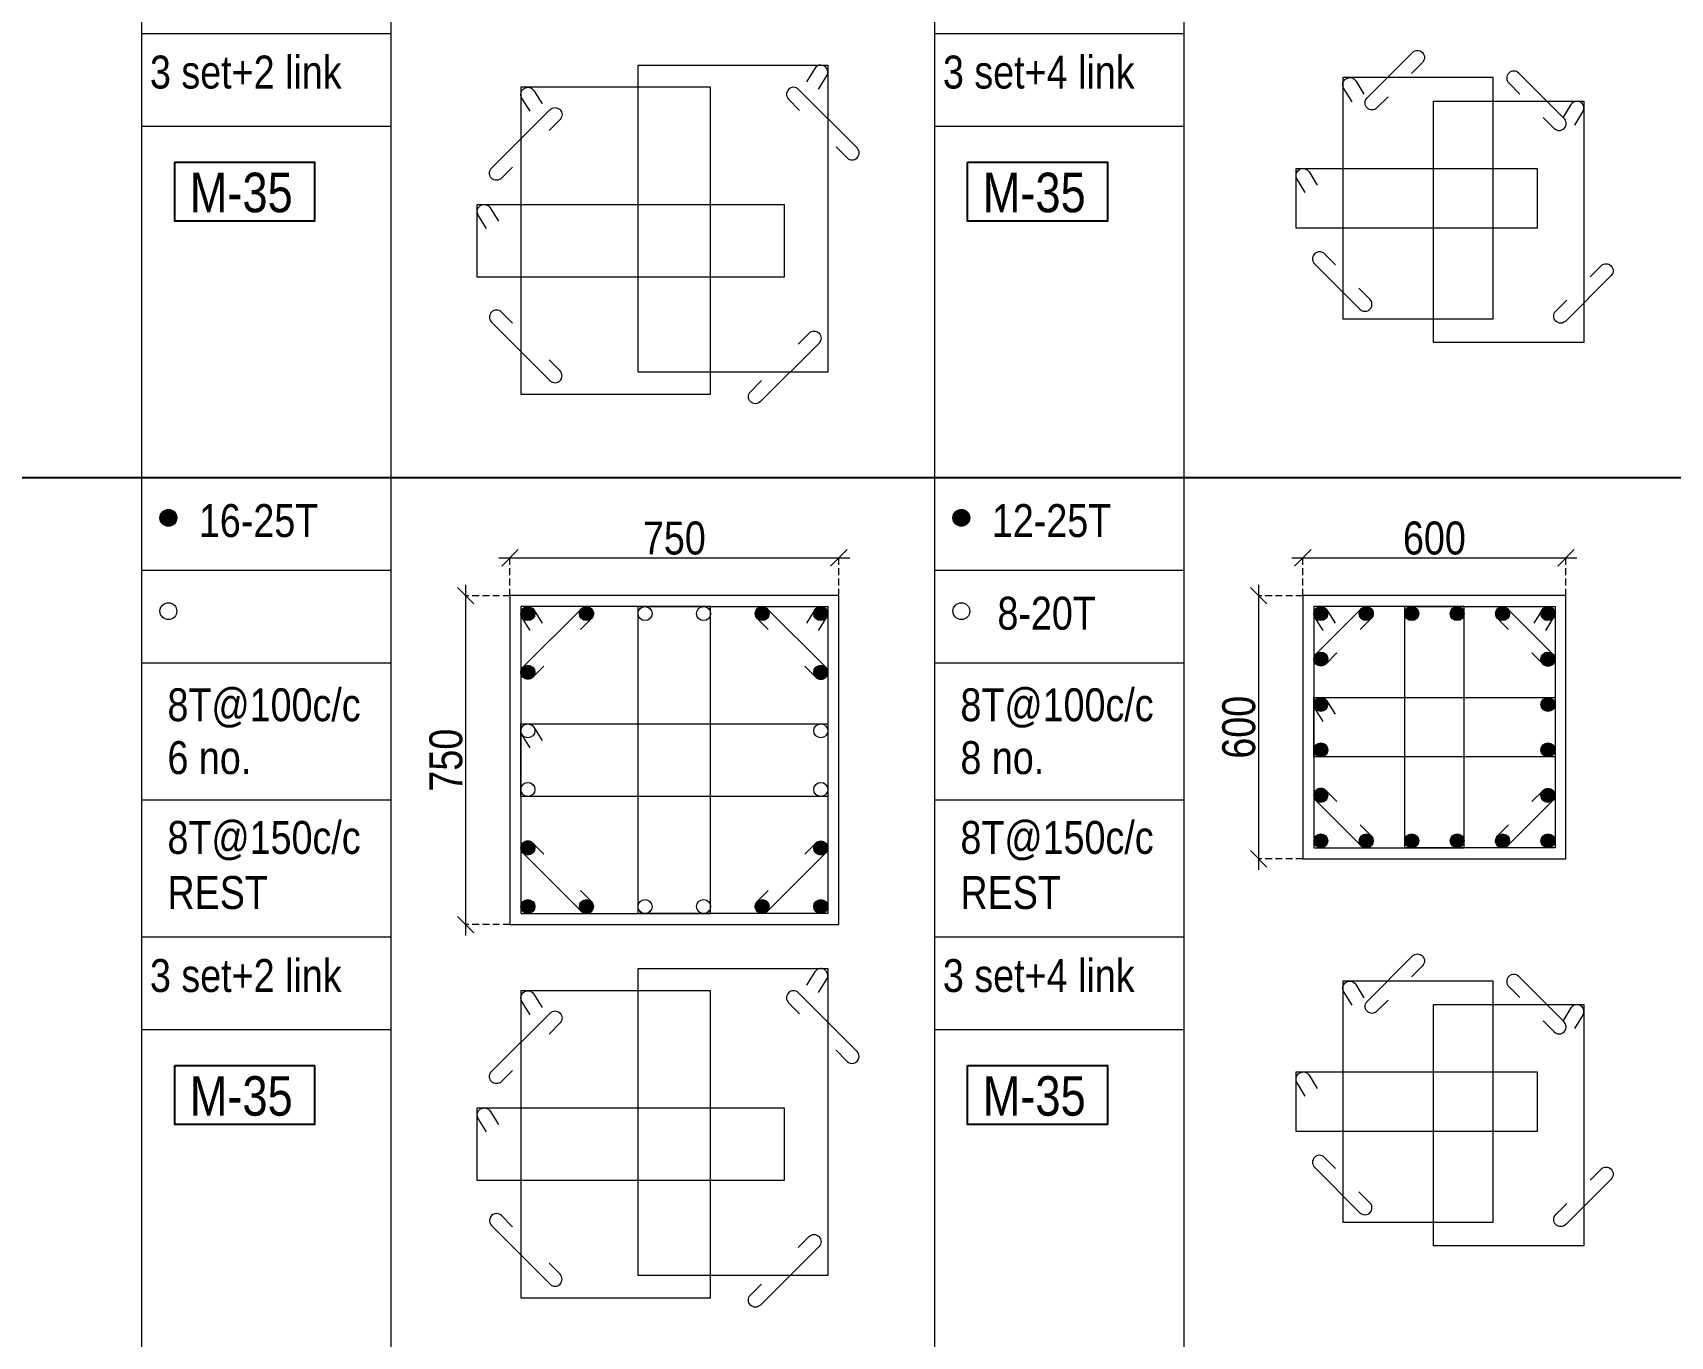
# Model space of a CAD drawing. Header units: millimetres. Extents: x 1112055 to 3390982, y -148532 to 766891.
# Drawn here: x 2109965 to 2124902, y 357878 to 369766 of the extents above; entities that cross this region are included whole.
import ezdxf
from ezdxf.enums import TextEntityAlignment as Align

# ---------------------------------------------------------------- set-up
doc = ezdxf.new("R2010")
doc.units = ezdxf.units.MM
doc.header["$PDMODE"] = 35
doc.header["$PDSIZE"] = -25
doc.linetypes.add('DASHED2', pattern=[0.375, 0.25, -0.125])
doc.linetypes.add('Hidden', pattern=[9.525, 6.35, -3.175])
for name, color, linetype, lineweight in [('B COL. SIZE DIM', 220, 'Continuous', 25), ('B COLSCH', 204, 'Continuous', 20), ('B COLUMN', 1, 'Hidden', 9), ('B STEEL', 34, 'Continuous', 15)]:
    doc.layers.add(name, color=color, linetype=linetype, lineweight=lineweight)
doc.layers.add('B TEXT', color=7, linetype='Continuous')
doc.styles.add('dim inside', font='romans.shx', dxfattribs={"width": 0.8, "height": 125})
doc.styles.add('SWINC', font='swissc.ttf')
doc.dimstyles.new('dim inside', dxfattribs={"dimtxt": 125, "dimasz": 100, "dimexe": 0, "dimexo": 0, "dimgap": 10, "dimtad": 0, "dimdec": 0, "dimzin": 0, "dimdsep": 46, "dimtxsty": 'dim inside', "dimblk": 'SMALL', "dimcen": 0.09, "dimadec": 0, "dimazin": 0, "dimtfac": 1, "dimtdec": 0, "dimtofl": 0, "dimtmove": 0, "dimatfit": 3, "dimfxl": 1, "dimtolj": 1, "dimtzin": 0, "dimarcsym": 2})

# ---------------------------------------------------------------- blocks, each defined once
blk = doc.blocks.new('_Oblique')
at = {"color": 0, "linetype": 'ByBlock', "lineweight": -2}
blk.add_line((-0.5, -0.5), (0.5, 0.5), dxfattribs=at)
blk = doc.blocks.new('*D1056')
at = {"layer": 'B COL. SIZE DIM', "color": 250, "lineweight": 9, "ltscale": 250, "transparency": 16777216}
blk.add_line((2114218, 364977), (2117418, 364977), dxfattribs=at)
at = {"layer": 'B COL. SIZE DIM', "color": 250, "linetype": 'DASHED2', "lineweight": 9, "ltscale": 250, "transparency": 16777216}
for p, q in [((2114318, 364632), (2114318, 364977)), ((2117318, 364632), (2117318, 364977))]:
    blk.add_line(p, q, dxfattribs=at)
at = {"layer": 'Defpoints', "color": 0, "ltscale": 250, "transparency": 16777216}
for p in [(2117318, 364977), (2114318, 364632), (2117318, 364632)]:
    blk.add_point(p, dxfattribs=at)
at = {"layer": 'B COL. SIZE DIM', "color": 250, "lineweight": 9, "ltscale": 250, "transparency": 16777216, "xscale": 150, "yscale": 150, "zscale": 150, "rotation": 180}
blk.add_blockref('_Oblique', (2114318, 364977), dxfattribs=at)
at = {"layer": 'B COL. SIZE DIM', "color": 250, "lineweight": 9, "ltscale": 250, "transparency": 16777216, "xscale": 150, "yscale": 150, "zscale": 150}
blk.add_blockref('_Oblique', (2117318, 364977), dxfattribs=at)
at = {"layer": 'B COL. SIZE DIM', "color": 6, "ltscale": 250, "transparency": 16777216, "insert": (2115818, 365156), "char_height": 300, "attachment_point": 5, "style": 'SWINC'}
blk.add_mtext('\\A1;750', dxfattribs=at)
blk = doc.blocks.new('*D1057')
at = {"layer": 'B COL. SIZE DIM', "color": 250, "lineweight": 9, "ltscale": 250, "transparency": 16777216}
blk.add_line((2113914, 364732), (2113914, 361532), dxfattribs=at)
at = {"layer": 'B COL. SIZE DIM', "color": 250, "linetype": 'DASHED2', "lineweight": 9, "ltscale": 250, "transparency": 16777216}
for p, q in [((2114318, 364632), (2113914, 364632)), ((2114318, 361632), (2113914, 361632))]:
    blk.add_line(p, q, dxfattribs=at)
at = {"layer": 'Defpoints', "color": 0, "ltscale": 250, "transparency": 16777216}
for p in [(2114318, 364632), (2113914, 361632), (2114318, 361632)]:
    blk.add_point(p, dxfattribs=at)
at = {"layer": 'B COL. SIZE DIM', "color": 250, "lineweight": 9, "ltscale": 250, "transparency": 16777216, "xscale": 150, "yscale": 150, "zscale": 150}
for p, rotation in [((2113914, 364632), 90), ((2113914, 361632), 270)]:
    blk.add_blockref('_Oblique', p, dxfattribs=dict(at, rotation=rotation))
at = {"layer": 'B COL. SIZE DIM', "color": 6, "ltscale": 250, "transparency": 16777216, "insert": (2113735, 363132), "char_height": 300, "attachment_point": 5, "rotation": 90, "style": 'SWINC'}
blk.add_mtext('\\A1;750', dxfattribs=at)
blk = doc.blocks.new('*D1082')
at = {"layer": 'B COL. SIZE DIM', "color": 250, "lineweight": 9, "ltscale": 250, "transparency": 16777216}
blk.add_line((2121451, 364977), (2124051, 364977), dxfattribs=at)
at = {"layer": 'B COL. SIZE DIM', "color": 250, "linetype": 'DASHED2', "lineweight": 9, "ltscale": 250, "transparency": 16777216}
for p, q in [((2121551, 364632), (2121551, 364977)), ((2123951, 364632), (2123951, 364977))]:
    blk.add_line(p, q, dxfattribs=at)
at = {"layer": 'Defpoints', "color": 0, "ltscale": 250, "transparency": 16777216}
for p in [(2123951, 364977), (2121551, 364632), (2123951, 364632)]:
    blk.add_point(p, dxfattribs=at)
at = {"layer": 'B COL. SIZE DIM', "color": 250, "lineweight": 9, "ltscale": 250, "transparency": 16777216, "xscale": 150, "yscale": 150, "zscale": 150, "rotation": 180}
blk.add_blockref('_Oblique', (2121551, 364977), dxfattribs=at)
at = {"layer": 'B COL. SIZE DIM', "color": 250, "lineweight": 9, "ltscale": 250, "transparency": 16777216, "xscale": 150, "yscale": 150, "zscale": 150}
blk.add_blockref('_Oblique', (2123951, 364977), dxfattribs=at)
at = {"layer": 'B COL. SIZE DIM', "color": 6, "ltscale": 250, "transparency": 16777216, "insert": (2122751, 365156), "char_height": 300, "attachment_point": 5, "style": 'SWINC'}
blk.add_mtext('\\A1;600', dxfattribs=at)
blk = doc.blocks.new('*D1083')
at = {"layer": 'B COL. SIZE DIM', "color": 250, "lineweight": 9, "ltscale": 250, "transparency": 16777216}
blk.add_line((2121147, 364732), (2121147, 362132), dxfattribs=at)
at = {"layer": 'B COL. SIZE DIM', "color": 250, "linetype": 'DASHED2', "lineweight": 9, "ltscale": 250, "transparency": 16777216}
for p, q in [((2121551, 364632), (2121147, 364632)), ((2121551, 362232), (2121147, 362232))]:
    blk.add_line(p, q, dxfattribs=at)
at = {"layer": 'Defpoints', "color": 0, "ltscale": 250, "transparency": 16777216}
for p in [(2121551, 364632), (2121147, 362232), (2121551, 362232)]:
    blk.add_point(p, dxfattribs=at)
at = {"layer": 'B COL. SIZE DIM', "color": 250, "lineweight": 9, "ltscale": 250, "transparency": 16777216, "xscale": 150, "yscale": 150, "zscale": 150}
for p, rotation in [((2121147, 364632), 90), ((2121147, 362232), 270)]:
    blk.add_blockref('_Oblique', p, dxfattribs=dict(at, rotation=rotation))
at = {"layer": 'B COL. SIZE DIM', "color": 6, "ltscale": 250, "transparency": 16777216, "insert": (2120968, 363432), "char_height": 300, "attachment_point": 5, "rotation": 90, "style": 'SWINC'}
blk.add_mtext('\\A1;600', dxfattribs=at)

msp = doc.modelspace()

# ---------------------------------------------------------------- hatches: boundary and pattern name
at = {"layer": 'B STEEL', "lineweight": 9, "ltscale": 0.5}
h = msp.add_hatch(color=34, dxfattribs=at)
edge = h.paths.add_edge_path()
edge.add_arc((2111202.5, 365341.4), 76.8, 0, 360)
h = msp.add_hatch(color=34, dxfattribs=at)
edge = h.paths.add_edge_path()
edge.add_arc((2118436, 365341.4), 76.8, 0, 360)
h = msp.add_hatch(color=34, dxfattribs=at)
edge = h.paths.add_edge_path()
edge.add_arc((2114481.7, 364468.3), 64, 0, 360)
at = {"layer": 'B STEEL'}
h = msp.add_hatch(color=34, dxfattribs=at)
edge = h.paths.add_edge_path()
edge.add_arc((2115016.1, 364468.3), 64, 0, 360)
h = msp.add_hatch(color=34, dxfattribs=at)
edge = h.paths.add_edge_path()
edge.add_arc((2116619.2, 364468.3), 64, 0, 360)
at = {"layer": 'B STEEL', "lineweight": 9, "ltscale": 0.5}
h = msp.add_hatch(color=34, dxfattribs=at)
edge = h.paths.add_edge_path()
edge.add_arc((2117153.6, 364468.3), 64, 180, 540, ccw=False)
h = msp.add_hatch(color=34, dxfattribs=at)
edge = h.paths.add_edge_path()
edge.add_arc((2121715.2, 364468.3), 64, 0, 360)
h = msp.add_hatch(color=34, dxfattribs=at)
edge = h.paths.add_edge_path()
edge.add_arc((2122129.6, 364468.3), 64, 180, 540, ccw=False)
at = {"layer": 'B STEEL'}
h = msp.add_hatch(color=34, dxfattribs=at)
edge = h.paths.add_edge_path()
edge.add_arc((2122544, 364468.3), 64, 0, 360)
h = msp.add_hatch(color=34, dxfattribs=at)
edge = h.paths.add_edge_path()
edge.add_arc((2122958.4, 364468.3), 64, 0, 360)
at = {"layer": 'B STEEL', "lineweight": 9, "ltscale": 0.5}
h = msp.add_hatch(color=34, dxfattribs=at)
edge = h.paths.add_edge_path()
edge.add_arc((2123372.8, 364468.3), 64, 180, 540, ccw=False)
h = msp.add_hatch(color=34, dxfattribs=at)
edge = h.paths.add_edge_path()
edge.add_arc((2123787.2, 364468.3), 64, 180, 540, ccw=False)
h = msp.add_hatch(color=34, dxfattribs=at)
edge = h.paths.add_edge_path()
edge.add_arc((2121715.2, 364053.9), 64, 0, 360)
h = msp.add_hatch(color=34, dxfattribs=at)
edge = h.paths.add_edge_path()
edge.add_arc((2123787.2, 364053.9), 64, 180, 540, ccw=False)
at = {"layer": 'B STEEL'}
h = msp.add_hatch(color=34, dxfattribs=at)
edge = h.paths.add_edge_path()
edge.add_arc((2114481.7, 363933.9), 64, 0, 360)
h = msp.add_hatch(color=34, dxfattribs=at)
edge = h.paths.add_edge_path()
edge.add_arc((2117153.6, 363933.9), 64, 0, 360)
h = msp.add_hatch(color=34, dxfattribs=at)
edge = h.paths.add_edge_path()
edge.add_arc((2121715.2, 363639.5), 64, 0, 360)
h = msp.add_hatch(color=34, dxfattribs=at)
edge = h.paths.add_edge_path()
edge.add_arc((2123787.2, 363639.5), 64, 0, 360)
h = msp.add_hatch(color=34, dxfattribs=at)
edge = h.paths.add_edge_path()
edge.add_arc((2121715.2, 363225.1), 64, 0, 360)
h = msp.add_hatch(color=34, dxfattribs=at)
edge = h.paths.add_edge_path()
edge.add_arc((2123787.2, 363225.1), 64, 0, 360)
at = {"layer": 'B STEEL', "lineweight": 9, "ltscale": 0.5}
h = msp.add_hatch(color=34, dxfattribs=at)
edge = h.paths.add_edge_path()
edge.add_arc((2121715.2, 362810.7), 64, 0, 360)
h = msp.add_hatch(color=34, dxfattribs=at)
edge = h.paths.add_edge_path()
edge.add_arc((2123787.2, 362810.7), 64, 180, 540, ccw=False)
at = {"layer": 'B STEEL'}
h = msp.add_hatch(color=34, dxfattribs=at)
edge = h.paths.add_edge_path()
edge.add_arc((2114481.7, 362330.7), 64, 0, 360)
h = msp.add_hatch(color=34, dxfattribs=at)
edge = h.paths.add_edge_path()
edge.add_arc((2117153.6, 362330.7), 64, 0, 360)
at = {"layer": 'B STEEL', "lineweight": 9, "ltscale": 0.5}
h = msp.add_hatch(color=34, dxfattribs=at)
edge = h.paths.add_edge_path()
edge.add_arc((2121715.2, 362396.3), 64, 0, 360, ccw=False)
h = msp.add_hatch(color=34, dxfattribs=at)
edge = h.paths.add_edge_path()
edge.add_arc((2122129.6, 362396.3), 64, -180, 180)
at = {"layer": 'B STEEL'}
h = msp.add_hatch(color=34, dxfattribs=at)
edge = h.paths.add_edge_path()
edge.add_arc((2122544, 362396.3), 64, 0, 360)
h = msp.add_hatch(color=34, dxfattribs=at)
edge = h.paths.add_edge_path()
edge.add_arc((2122958.4, 362396.3), 64, 0, 360)
at = {"layer": 'B STEEL', "lineweight": 9, "ltscale": 0.5}
h = msp.add_hatch(color=34, dxfattribs=at)
edge = h.paths.add_edge_path()
edge.add_arc((2123372.8, 362396.3), 64, -180, 180)
h = msp.add_hatch(color=34, dxfattribs=at)
edge = h.paths.add_edge_path()
edge.add_arc((2123787.2, 362396.3), 64, -180, 180)
h = msp.add_hatch(color=34, dxfattribs=at)
edge = h.paths.add_edge_path()
edge.add_arc((2114481.7, 361796.3), 64, 0, 360, ccw=False)
at = {"layer": 'B STEEL'}
h = msp.add_hatch(color=34, dxfattribs=at)
edge = h.paths.add_edge_path()
edge.add_arc((2115016.1, 361796.3), 64, 0, 360)
h = msp.add_hatch(color=34, dxfattribs=at)
edge = h.paths.add_edge_path()
edge.add_arc((2116619.2, 361796.3), 64, 0, 360)
at = {"layer": 'B STEEL', "lineweight": 9, "ltscale": 0.5}
h = msp.add_hatch(color=34, dxfattribs=at)
edge = h.paths.add_edge_path()
edge.add_arc((2117153.6, 361796.3), 64, -180, 180)

# ---------------------------------------------------------------- linework, layer by layer
msp.add_line((2087620, 365709.7), (2378433, 365709.7))
at = {"layer": 'B COLSCH', "color": 250, "lineweight": 0}
for p, q in [((2110956.2, 382189.4), (2110956.2, 332750.4)), ((2113230.6, 382189.4), (2113230.6, 323875.2)), ((2118189.7, 382189.4), (2118189.7, 332750.4)), ((2120464.1, 382189.4), (2120464.1, 323875.2)), ((2110956.2, 369760.1), (2113230.6, 369760.1)), ((2118189.7, 369760.1), (2120464.1, 369760.1)), ((2110956.2, 368915.1), (2113230.6, 368915.1)), ((2118189.7, 368915.1), (2120464.1, 368915.1)), ((2087620, 365709.7), (2216655.7, 365709.7)), ((2110956.2, 364864.8), (2113230.6, 364864.8)), ((2118189.7, 364864.8), (2120464.1, 364864.8)), ((2110956.2, 364019.8), (2113230.6, 364019.8)), ((2118189.7, 364019.8), (2120464.1, 364019.8)), ((2110956.2, 362770), (2113230.6, 362770)), ((2118189.7, 362770), (2120464.1, 362770)), ((2110956.2, 361520.2), (2113230.6, 361520.2)), ((2118189.7, 361520.2), (2120464.1, 361520.2)), ((2110956.2, 360675.2), (2113230.6, 360675.2)), ((2118189.7, 360675.2), (2120464.1, 360675.2))]:
    msp.add_line(p, q, dxfattribs=at)
at = {"layer": 'B COLUMN', "color": 1, "linetype": 'ByBlock', "lineweight": 20}
for points in [[(2114317.6, 361632.3), (2117317.6, 361632.3), (2117317.6, 364632.3), (2114317.6, 364632.3)], [(2121551.2, 362232.3), (2123951.2, 362232.3), (2123951.2, 364632.3), (2121551.2, 364632.3)]]:
    msp.add_lwpolyline(points, close=True, dxfattribs=at)
at = {"layer": 'B STEEL', "color": 34, "lineweight": 9, "ltscale": 0.5}
for points in [[(2122328.3, 369182), (2122227.4, 369081.1, -1), (2122136.9, 369171.6), (2122551.3, 369586, -1), (2122641.8, 369495.5), (2122540.9, 369394.6)], [(2117133.4, 369251.9), (2117208.1, 369373.3, 1), (2117099.1, 369440.5), (2117024.3, 369319)], [(2123742.9, 368994.4), (2123843.8, 368893.6, 1), (2123934.3, 368984.1), (2123519.9, 369398.5, 1), (2123429.4, 369308), (2123530.2, 369207.1)], [(2114501.9, 369049.5), (2114427.1, 369171, -1), (2114536.2, 369238.1), (2114611, 369116.6)], [(2117293.4, 368725.7), (2117394.3, 368624.9, 1), (2117484.8, 368715.4), (2116950.4, 369249.8, 1), (2116859.9, 369159.3), (2116960.8, 369058.4)], [(2121999.5, 369137.5), (2121924.7, 369259, -1), (2122033.7, 369326.1), (2122108.5, 369204.6)], [(2124030.9, 368922.9), (2124105.7, 369044.4, 1), (2123996.6, 369111.5), (2123921.9, 368990)], [(2114341.9, 368541.2), (2114241, 368440.3, -1), (2114150.4, 368530.8), (2114684.8, 369065.2, -1), (2114775.4, 368974.7), (2114674.5, 368873.8)], [(2121573.5, 368308.7), (2121498.8, 368430.2, -1), (2121607.8, 368497.3), (2121682.6, 368375.8)], [(2114104.4, 367980.7), (2114029.6, 368102.2, -1), (2114138.6, 368169.3), (2114213.4, 368047.8)], [(2121849.2, 367648.3), (2121748.3, 367749.2, 1), (2121657.8, 367658.6), (2122072.1, 367244.3, 1), (2122162.7, 367334.8), (2122061.8, 367435.7)], [(2124171.4, 367540.4), (2124272.3, 367641.3, -1), (2124362.8, 367550.7), (2123948.5, 367136.3, -1), (2123857.9, 367226.9), (2123958.8, 367327.7)], [(2114341.9, 367116.9), (2114241, 367217.7, 1), (2114150.4, 367127.2), (2114684.8, 366592.8, 1), (2114775.4, 366683.3), (2114674.5, 366784.2)], [(2116946, 366925.8), (2117046.9, 367026.6, -1), (2117137.4, 366936.1), (2116603, 366401.7, -1), (2116512.5, 366492.2), (2116613.3, 366593.1)], [(2114501.9, 364313.2), (2114427.1, 364434.7, -1), (2114536.2, 364501.8), (2114611, 364380.3)], [(2114627.8, 363989.5), (2114526.9, 363888.6, -1), (2114436.4, 363979.1), (2114970.8, 364513.5, -1), (2115061.3, 364423), (2114960.5, 364322.1)], [(2117007.5, 363989.5), (2117108.4, 363888.6, 1), (2117198.9, 363979.1), (2116664.5, 364513.5, 1), (2116574, 364423), (2116674.8, 364322.1)], [(2117133.4, 364313.2), (2117208.1, 364434.7, 1), (2117099.1, 364501.8), (2117024.3, 364380.3)], [(2121735.5, 364313.2), (2121660.7, 364434.7, -1), (2121769.7, 364501.8), (2121844.5, 364380.3)], [(2121861.3, 364109.5), (2121760.5, 364008.6, -1), (2121669.9, 364099.1), (2122084.3, 364513.5, -1), (2122174.9, 364423), (2122074, 364322.1)], [(2123641, 364109.5), (2123741.9, 364008.6, 1), (2123832.4, 364099.1), (2123418, 364513.5, 1), (2123327.5, 364423), (2123428.4, 364322.1)], [(2123766.9, 364313.2), (2123841.7, 364434.7, 1), (2123732.7, 364501.8), (2123657.9, 364380.3)], [(2121735.5, 363484.4), (2121660.7, 363605.9, -1), (2121769.7, 363673), (2121844.5, 363551.5)], [(2114501.9, 363244.4), (2114427.1, 363365.9, -1), (2114536.2, 363433), (2114611, 363311.5)], [(2121861.3, 362755.1), (2121760.5, 362856, 1), (2121669.9, 362765.4), (2122084.3, 362351, 1), (2122174.9, 362441.6), (2122074, 362542.4)], [(2123641, 362755.1), (2123741.9, 362856, -1), (2123832.4, 362765.4), (2123418, 362351, -1), (2123327.5, 362441.6), (2123428.4, 362542.4)], [(2114627.8, 362275.1), (2114526.9, 362376, 1), (2114436.4, 362285.4), (2114970.8, 361751, 1), (2115061.3, 361841.6), (2114960.5, 361942.4)], [(2117007.5, 362275.1), (2117108.4, 362376, -1), (2117198.9, 362285.4), (2116664.5, 361751, -1), (2116574, 361841.6), (2116674.8, 361942.4)], [(2122328.3, 360942.1), (2122227.4, 360841.3, -1), (2122136.9, 360931.8), (2122551.3, 361346.2, -1), (2122641.8, 361255.6), (2122540.9, 361154.8)], [(2117133.4, 361012), (2117208.1, 361133.5, 1), (2117099.1, 361200.6), (2117024.3, 361079.1)], [(2121999.5, 360897.6), (2121924.7, 361019.1, -1), (2122033.7, 361086.2), (2122108.5, 360964.7)], [(2123742.9, 360754.6), (2123843.8, 360653.7, 1), (2123934.3, 360744.3), (2123519.9, 361158.7, 1), (2123429.4, 361068.1), (2123530.2, 360967.3)], [(2114501.9, 360809.6), (2114427.1, 360931.1, -1), (2114536.2, 360998.2), (2114611, 360876.8)], [(2117293.4, 360485.9), (2117394.3, 360385, 1), (2117484.8, 360475.6), (2116950.4, 361009.9, 1), (2116859.9, 360919.4), (2116960.8, 360818.5)], [(2124030.9, 360683.1), (2124105.7, 360804.5, 1), (2123996.6, 360871.6), (2123921.9, 360750.2)], [(2114341.9, 360301.3), (2114241, 360200.4, -1), (2114150.4, 360291), (2114684.8, 360825.4, -1), (2114775.4, 360734.8), (2114674.5, 360634)], [(2121573.5, 360068.8), (2121498.8, 360190.3, -1), (2121607.8, 360257.4), (2121682.6, 360136)], [(2114104.4, 359740.9), (2114029.6, 359862.3, -1), (2114138.6, 359929.4), (2114213.4, 359808)], [(2121849.2, 359408.5), (2121748.3, 359509.3, 1), (2121657.8, 359418.8), (2122072.1, 359004.4, 1), (2122162.7, 359094.9), (2122061.8, 359195.8)], [(2124171.4, 359300.6), (2124272.3, 359401.4, -1), (2124362.8, 359310.9), (2123948.5, 358896.5, -1), (2123857.9, 358987), (2123958.8, 359087.9)], [(2114341.9, 358877), (2114241, 358977.9, 1), (2114150.4, 358887.3), (2114684.8, 358352.9, 1), (2114775.4, 358443.5), (2114674.5, 358544.4)], [(2116946, 358685.9), (2117046.9, 358786.8, -1), (2117137.4, 358696.2), (2116603, 358161.8, -1), (2116512.5, 358252.4), (2116613.3, 358353.2)]]:
    msp.add_lwpolyline(points, format="xyb", dxfattribs=at)
for points in [[(2117217.6, 366670.9), (2115486.4, 366670.9), (2115486.4, 369470.9), (2117217.6, 369470.9)], [(2114417.6, 366468.5), (2116148.9, 366468.5), (2116148.9, 369268.5), (2114417.6, 369268.5)], [(2121915.2, 367156.5), (2123286.4, 367156.5), (2123286.4, 369356.5), (2121915.2, 369356.5)], [(2124115.2, 366942), (2122744, 366942), (2122744, 369142), (2124115.2, 369142)], [(2121489.3, 368527.7), (2123689.3, 368527.7), (2123689.3, 367985.3), (2121489.3, 367985.3)], [(2114020.1, 368199.8), (2116820.1, 368199.8), (2116820.1, 367537.3), (2114020.1, 367537.3)], [(2114417.6, 361732.3), (2116148.9, 361732.3), (2116148.9, 364532.3), (2114417.6, 364532.3)], [(2117217.6, 361732.3), (2115486.4, 361732.3), (2115486.4, 364532.3), (2117217.6, 364532.3)], [(2121651.2, 362332.3), (2123022.4, 362332.3), (2123022.4, 364532.3), (2121651.2, 364532.3)], [(2123851.2, 362332.3), (2122480, 362332.3), (2122480, 364532.3), (2123851.2, 364532.3)], [(2121651.2, 363703.5), (2123851.2, 363703.5), (2123851.2, 363161.1), (2121651.2, 363161.1)], [(2114417.6, 363463.5), (2117217.6, 363463.5), (2117217.6, 362801.1), (2114417.6, 362801.1)], [(2117217.6, 358431.1), (2115486.4, 358431.1), (2115486.4, 361231.1), (2117217.6, 361231.1)], [(2121915.2, 358916.7), (2123286.4, 358916.7), (2123286.4, 361116.7), (2121915.2, 361116.7)], [(2114417.6, 358228.7), (2116148.9, 358228.7), (2116148.9, 361028.7), (2114417.6, 361028.7)], [(2124115.2, 358702.1), (2122744, 358702.1), (2122744, 360902.1), (2124115.2, 360902.1)], [(2121489.3, 360287.9), (2123689.3, 360287.9), (2123689.3, 359745.5), (2121489.3, 359745.5)], [(2114020.1, 359959.9), (2116820.1, 359959.9), (2116820.1, 359297.5), (2114020.1, 359297.5)]]:
    msp.add_lwpolyline(points, close=True, dxfattribs=at)
for centre, radius in [((2111202.5, 365341.4), 76.8), ((2118436, 365341.4), 76.8), ((2111202.5, 364491.2), 76.8), ((2114481.7, 364468.3), 64), ((2115016.1, 364468.3), 64), ((2115550.4, 364468.3), 64), ((2116084.8, 364468.3), 64), ((2116619.2, 364468.3), 64), ((2117153.6, 364468.3), 64), ((2118436, 364491.2), 76.8), ((2121715.2, 364468.3), 64), ((2122129.6, 364468.3), 64), ((2122544, 364468.3), 64), ((2122958.4, 364468.3), 64), ((2123372.8, 364468.3), 64), ((2123787.2, 364468.3), 64), ((2121715.2, 364053.9), 64), ((2123787.2, 364053.9), 64), ((2114481.7, 363933.9), 64), ((2117153.6, 363933.9), 64), ((2121715.2, 363639.5), 64), ((2123787.2, 363639.5), 64), ((2114481.7, 363399.5), 64), ((2117153.6, 363399.5), 64), ((2121715.2, 363225.1), 64), ((2123787.2, 363225.1), 64), ((2114481.7, 362865.1), 64), ((2117153.6, 362865.1), 64), ((2121715.2, 362810.7), 64), ((2123787.2, 362810.7), 64), ((2114481.7, 362330.7), 64), ((2117153.6, 362330.7), 64), ((2121715.2, 362396.3), 64), ((2122129.6, 362396.3), 64), ((2122544, 362396.3), 64), ((2122958.4, 362396.3), 64), ((2123372.8, 362396.3), 64), ((2123787.2, 362396.3), 64), ((2114481.7, 361796.3), 64), ((2115016.1, 361796.3), 64), ((2115550.4, 361796.3), 64), ((2116084.8, 361796.3), 64), ((2116619.2, 361796.3), 64), ((2117153.6, 361796.3), 64)]:
    msp.add_circle(centre, radius, dxfattribs=at)
at = {"layer": 'B TEXT', "color": 1}
for points in [[(2111259.9, 368586), (2112534.4, 368586), (2112534.4, 368048.1), (2111259.9, 368048.1)], [(2118493.4, 368586), (2119768, 368586), (2119768, 368048.1), (2118493.4, 368048.1)], [(2111259.9, 360346.2), (2112534.4, 360346.2), (2112534.4, 359808.2), (2111259.9, 359808.2)], [(2118493.4, 360346.2), (2119768, 360346.2), (2119768, 359808.2), (2118493.4, 359808.2)]]:
    msp.add_lwpolyline(points, close=True, dxfattribs=at)

# ---------------------------------------------------------------- texts
at = {"layer": 'B TEXT', "style": 'SWINC'}
for s, p in [('3 set+2 link', (2111034.4, 369257.6)), ('3 set+4 link', (2118267.9, 369257.6)), ('16-25T', (2111481, 365166.9)), ('12-25T', (2118714.5, 365166.9)), ('8-20T', (2118765.1, 364321.9)), ('8T@100c/c', (2111194.1, 363487)), ('8T@100c/c', (2118427.6, 363487)), ('6 no.', (2111194.1, 363005.3)), ('8 no.', (2118427.6, 363005.3)), ('8T@150c/c', (2111194.1, 362277.2)), ('8T@150c/c', (2118427.6, 362277.2)), ('REST', (2111194.1, 361774.8)), ('REST', (2118427.6, 361774.8)), ('3 set+2 link', (2111034.4, 361017.7)), ('3 set+4 link', (2118267.9, 361017.7))]:
    msp.add_text(s, height=300, dxfattribs=at).set_placement(p)
at = {"layer": 'B TEXT', "color": 1, "style": 'SWINC'}
for p in [(2111397.2, 368021.5), (2118630.8, 368021.5), (2111397.2, 359781.7), (2118630.8, 359781.7)]:
    msp.add_text('M-35', height=360, dxfattribs=at).set_placement(p, align=Align.BOTTOM_LEFT)

# ---------------------------------------------------------------- dimensions: what is measured, and where the dimension line sits
at = {"layer": 'B COL. SIZE DIM', "color": 250, "ltscale": 250}
for base, p1, p2, picture, middle in [((2117317.6, 364977.2), (2114317.6, 364632.3), (2117317.6, 364632.3), '*D1056', (2115817.6, 365156)), ((2123951.2, 364977.2), (2121551.2, 364632.3), (2123951.2, 364632.3), '*D1082', (2122751.2, 365156.2))]:
    dim = msp.add_linear_dim(base=base, p1=p1, p2=p2, dimstyle='dim inside', override={"dimtxt": 300, "dimasz": 150, "dimgap": 25, "dimtad": 3, "dimlfac": 0.25, "dimtxsty": 'SWINC', "dimblk1": 'Oblique', "dimblk2": 'Oblique', "dimsah": 1, "dimdle": 100, "dimclrd": 250, "dimclre": 250, "dimclrt": 6, "dimfxl": 1000, "dimlwd": 9, "dimlwe": 9}, dxfattribs=at)
    dim.commit()
    dim.dimension.update_dxf_attribs({"geometry": picture, "text_midpoint": middle})
for base, p1, p2, picture, middle in [((2113913.8, 361632.3), (2114317.6, 364632.3), (2114317.6, 361632.3), '*D1057', (2113735, 363132.3)), ((2121147.3, 362232.3), (2121551.2, 364632.3), (2121551.2, 362232.3), '*D1083', (2120968.3, 363432.3))]:
    dim = msp.add_linear_dim(base=base, p1=p1, p2=p2, angle=90, dimstyle='dim inside', override={"dimtxt": 300, "dimasz": 150, "dimgap": 25, "dimtad": 3, "dimlfac": 0.25, "dimtxsty": 'SWINC', "dimblk1": 'Oblique', "dimblk2": 'Oblique', "dimsah": 1, "dimdle": 100, "dimclrd": 250, "dimclre": 250, "dimclrt": 6, "dimfxl": 1000, "dimlwd": 9, "dimlwe": 9}, dxfattribs=at)
    dim.commit()
    dim.dimension.update_dxf_attribs({"geometry": picture, "text_midpoint": middle})

doc.saveas('drawing.dxf')
